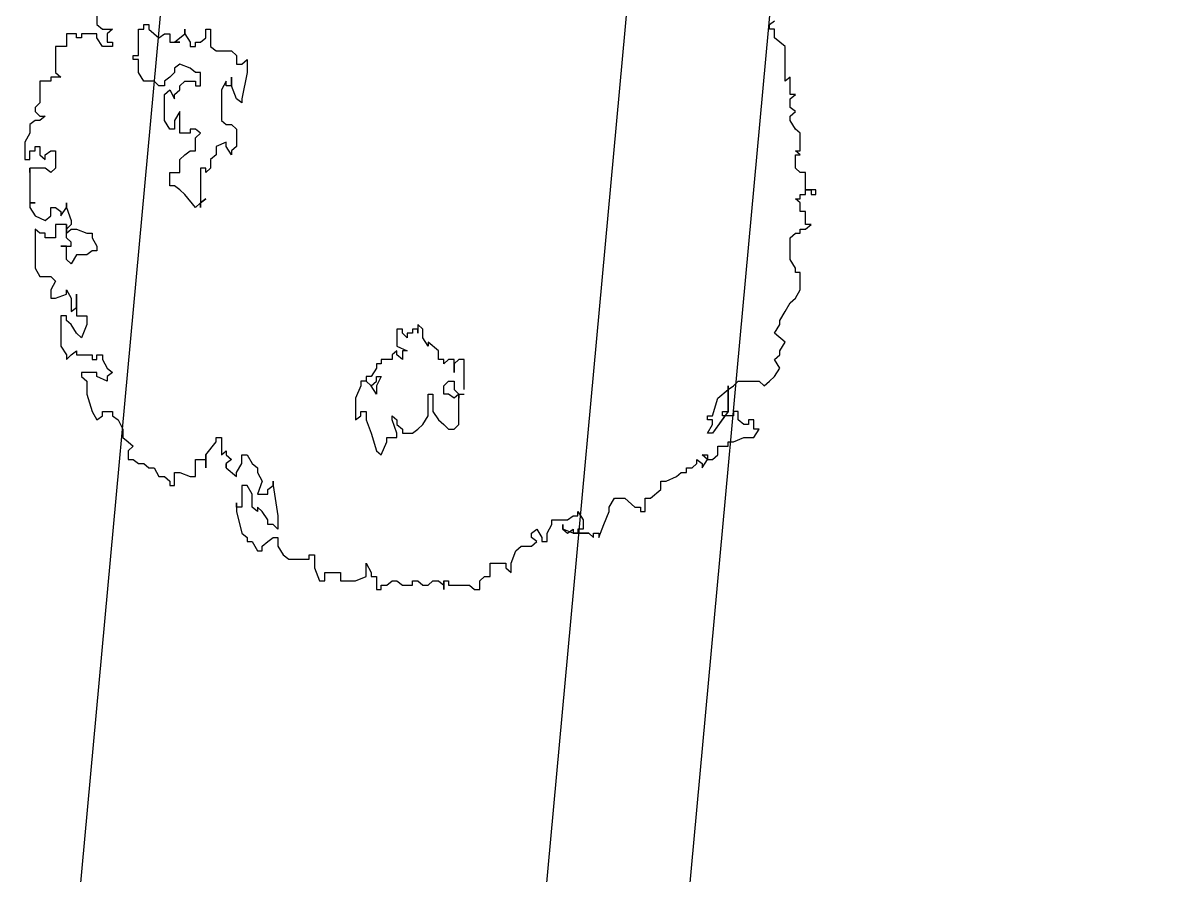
# Model space of a CAD drawing. Extents: x -30 to 1202, y 231 to 898.
# Drawn here: x 178.27 to 184.63, y 401.62 to 406.4 of the extents above; entities that cross this region are included whole.
import ezdxf

# ---------------------------------------------------------------- set-up
doc = ezdxf.new("R2010")
doc.units = 0
doc.header["$LTSCALE"] = 0.04
doc.layers.get('0').update_dxf_attribs({"linetype": 'CONTINUOUS'})
for name, color, linetype in [('0.5', 5, 'CONTINUOUS'), ('CONTORXXNP----00', 255, 'CONTINUOUS'), ('PISO', 1, 'CONTINUOUS'), ('PISOS', 1, 'CONTINUOUS')]:
    doc.layers.add(name, color=color, linetype=linetype)
doc.styles.get("Standard").update_dxf_attribs({"font": 'romans.shx'})

# ---------------------------------------------------------------- blocks, each defined once
blk = doc.blocks.new('ARB3')
at = {"color": 0}
for p, q in [((0.0136, 0.4913), (0.0078, 0.4913)), ((0.0078, 0.4913), (0.0078, 0.4852)), ((0.0078, 0.4852), (0.0078, 0.4782)), ((0.0078, 0.4782), (0.0078, 0.4852)), ((0.0078, 0.4852), (0.0136, 0.4852)), ((0.0078, 0.4852), (0.0136, 0.4852)), ((0.0136, 0.4852), (0.0136, 0.4913)), ((0.0581, 0.4782), (0.0523, 0.4852)), ((0.0523, 0.4852), (0.0523, 0.4782)), ((-0.1085, 0.4583), (-0.1143, 0.4652)), ((-0.1143, 0.4652), (-0.1143, 0.4583)), ((-0.0924, 0.4652), (-0.0975, 0.4583)), ((-0.0866, 0.4583), (-0.0924, 0.4652)), ((-0.0698, 0.4652), (-0.0807, 0.4583)), ((-0.0646, 0.4713), (-0.0698, 0.4652)), ((-0.042, 0.4713), (-0.0646, 0.4713)), ((-0.0368, 0.4713), (-0.042, 0.4652)), ((-0.042, 0.4652), (-0.042, 0.4713)), ((-0.0368, 0.4652), (-0.0368, 0.4713)), ((-0.02, 0.4652), (-0.0368, 0.4652)), ((-0.0142, 0.4713), (-0.02, 0.4652)), ((0.0078, 0.4782), (-0.0142, 0.4782)), ((-0.0142, 0.4782), (-0.0142, 0.4713)), ((0.0136, 0.4782), (0.0078, 0.4782)), ((0.0136, 0.4713), (0.0136, 0.4782)), ((0.0194, 0.4713), (0.0136, 0.4713)), ((0.0245, 0.4713), (0.0194, 0.4652)), ((0.0194, 0.4652), (0.0194, 0.4713)), ((0.0355, 0.4713), (0.0245, 0.4713)), ((0.0523, 0.4782), (0.0355, 0.4782)), ((0.0355, 0.4782), (0.0355, 0.4713)), ((0.0581, 0.4713), (0.0581, 0.4782)), ((0.0633, 0.4713), (0.0581, 0.4713)), ((0.0633, 0.4652), (0.0633, 0.4713)), ((0.0691, 0.4583), (0.0633, 0.4652)), ((0.1079, 0.4652), (0.0969, 0.4583)), ((0.1137, 0.4652), (0.1079, 0.4652)), ((0.1356, 0.4713), (0.1137, 0.4713)), ((0.1137, 0.4713), (0.1137, 0.4652)), ((0.1466, 0.4652), (0.1356, 0.4713)), ((0.1524, 0.4583), (0.1466, 0.4652)), ((-0.1757, 0.4521), (-0.1809, 0.4452)), ((-0.1311, 0.4521), (-0.1757, 0.4521)), ((-0.1143, 0.4583), (-0.1363, 0.4583)), ((-0.1363, 0.4583), (-0.1311, 0.4521)), ((-0.0975, 0.4583), (-0.1085, 0.4583)), ((-0.0807, 0.4583), (-0.0866, 0.4583)), ((0.0969, 0.4583), (0.0691, 0.4583)), ((0.1634, 0.4521), (0.1524, 0.4583)), ((0.175, 0.4452), (0.1634, 0.4521)), ((0.2028, 0.4521), (0.1912, 0.4383)), ((0.2138, 0.4452), (0.2028, 0.4521)), ((-0.2035, 0.4321), (-0.2086, 0.4383)), ((-0.1867, 0.4383), (-0.1976, 0.4383)), ((-0.1976, 0.4383), (-0.1976, 0.4321)), ((-0.1809, 0.4452), (-0.1867, 0.4383)), ((0.1802, 0.4452), (0.175, 0.4452)), ((0.1912, 0.4383), (0.1802, 0.4452)), ((0.219, 0.4452), (0.2138, 0.4452)), ((0.2248, 0.4383), (0.219, 0.4452)), ((0.2358, 0.4452), (0.2248, 0.4383)), ((0.2467, 0.4383), (0.2358, 0.4452)), ((0.2525, 0.4321), (0.2467, 0.4383)), ((-0.1976, 0.4321), (-0.2035, 0.4321)), ((0.2584, 0.4252), (0.2525, 0.4321)), ((0.2525, 0.419), (0.2584, 0.4252)), ((0.2525, 0.3921), (0.2525, 0.419)), ((0.3139, 0.4121), (0.3023, 0.4121)), ((0.3023, 0.4121), (0.3023, 0.4052)), ((0.3249, 0.4121), (0.3139, 0.419)), ((0.3139, 0.419), (0.3139, 0.4121)), ((0.3249, 0.399), (0.3249, 0.4121)), ((0.2584, 0.386), (0.2525, 0.3921)), ((0.3023, 0.3921), (0.2913, 0.3921)), ((0.2913, 0.3921), (0.2913, 0.386)), ((0.3023, 0.4052), (0.3081, 0.4052)), ((0.3081, 0.399), (0.3023, 0.3921)), ((0.3081, 0.4052), (0.3081, 0.399)), ((0.3301, 0.386), (0.3249, 0.399)), ((0.2635, 0.3791), (0.2584, 0.386)), ((0.2913, 0.3791), (0.2584, 0.3791)), ((0.2584, 0.3791), (0.2913, 0.3791)), ((0.2745, 0.366), (0.2635, 0.3791)), ((0.2913, 0.386), (0.2971, 0.386)), ((0.2913, 0.3721), (0.2913, 0.3791)), ((0.2913, 0.3791), (0.3191, 0.3591)), ((0.2971, 0.386), (0.2971, 0.3721)), ((0.3301, 0.3791), (0.3301, 0.386)), ((0.3359, 0.3791), (0.3301, 0.3791)), ((0.3359, 0.366), (0.3359, 0.3791)), ((0.2971, 0.3591), (0.2745, 0.366)), ((0.2971, 0.3721), (0.2913, 0.3721)), ((0.3468, 0.366), (0.3359, 0.366)), ((0.3527, 0.3591), (0.3468, 0.366)), ((0.2971, 0.3529), (0.2971, 0.3591)), ((0.3023, 0.3529), (0.2971, 0.3529)), ((0.3081, 0.3591), (0.3023, 0.3591)), ((0.3023, 0.3591), (0.3023, 0.3529)), ((0.3191, 0.3529), (0.3081, 0.3591)), ((0.3191, 0.3591), (0.3191, 0.3529)), ((0.3527, 0.3529), (0.3468, 0.346)), ((0.3468, 0.346), (0.3468, 0.3529)), ((0.3468, 0.3529), (0.3527, 0.3529)), ((0.3527, 0.3529), (0.3527, 0.3591)), ((0.3636, 0.346), (0.3527, 0.3529)), ((0.3527, 0.3391), (0.3578, 0.346)), ((0.3578, 0.3391), (0.3527, 0.3391)), ((0.3578, 0.346), (0.3636, 0.346)), ((0.3636, 0.3329), (0.3578, 0.3391)), ((0.3636, 0.326), (0.3636, 0.3329)), ((0.3695, 0.326), (0.3636, 0.326)), ((0.3695, 0.3191), (0.3695, 0.326)), ((0.3746, 0.3129), (0.3695, 0.3191)), ((0.3804, 0.2998), (0.3746, 0.3129)), ((0.3804, 0.2929), (0.3804, 0.2998)), ((0.3914, 0.2929), (0.3804, 0.2929)), ((0.4024, 0.2799), (0.3914, 0.2929)), ((0.4024, 0.2729), (0.4024, 0.2799)), ((0.4192, 0.2729), (0.4024, 0.2729)), ((0.414, 0.2599), (0.414, 0.2668)), ((0.414, 0.2668), (0.4192, 0.2668)), ((0.4192, 0.2668), (0.4192, 0.2729)), ((0.4024, 0.2468), (0.414, 0.2599)), ((0.4024, 0.2337), (0.4024, 0.2468)), ((0.414, 0.2268), (0.4024, 0.2337)), ((0.4192, 0.2268), (0.414, 0.2268)), ((0.436, 0.2199), (0.4192, 0.2268)), ((0.4528, 0.2137), (0.436, 0.2199)), ((0.447, 0.2068), (0.447, 0.2137)), ((0.447, 0.2137), (0.4528, 0.2137)), ((0.447, 0.2007), (0.4528, 0.2068)), ((0.4528, 0.2068), (0.447, 0.2068)), ((0.4192, 0.1868), (0.4302, 0.1937)), ((0.4302, 0.1937), (0.4418, 0.1937)), ((0.4418, 0.1937), (0.4418, 0.1868)), ((0.447, 0.1807), (0.447, 0.2007)), ((0.425, 0.1868), (0.4192, 0.1868)), ((0.425, 0.1807), (0.425, 0.1868)), ((0.4302, 0.1737), (0.425, 0.1807)), ((0.4418, 0.1868), (0.447, 0.1868)), ((0.447, 0.1807), (0.4418, 0.1676)), ((0.447, 0.1737), (0.4418, 0.1807)), ((0.4418, 0.1807), (0.447, 0.1807)), ((0.447, 0.1868), (0.447, 0.1807)), ((0.4302, 0.1537), (0.4302, 0.1737)), ((0.4418, 0.1676), (0.436, 0.1676)), ((0.436, 0.1676), (0.4418, 0.1676)), ((0.4418, 0.1676), (0.447, 0.1737)), ((0.436, 0.1537), (0.4302, 0.1537)), ((0.447, 0.1476), (0.436, 0.1537)), ((0.4579, 0.1476), (0.447, 0.1476)), ((0.4579, 0.1407), (0.4579, 0.1476)), ((0.4418, 0.1345), (0.4528, 0.1407)), ((0.447, 0.1276), (0.4418, 0.1345)), ((0.4528, 0.1407), (0.4579, 0.1407)), ((0.4579, 0.1345), (0.4528, 0.1276)), ((0.4638, 0.1276), (0.4579, 0.1345)), ((0.4528, 0.1276), (0.447, 0.1276)), ((0.4638, 0.1145), (0.4638, 0.1276)), ((0.4696, 0.1076), (0.4638, 0.1145)), ((0.4857, 0.1015), (0.4696, 0.1076)), ((0.4973, 0.1015), (0.4857, 0.1015)), ((0.4857, 0.0745), (0.4857, 0.0945)), ((0.4857, 0.0945), (0.4915, 0.0945)), ((0.4915, 0.0945), (0.4973, 0.1015)), ((0.5025, 0.0745), (0.4857, 0.0745)), ((0.5025, 0.0676), (0.5025, 0.0745)), ((0.5083, 0.0615), (0.5025, 0.0676)), ((0.5193, 0.0615), (0.5083, 0.0615)), ((0.5193, 0.0546), (0.5193, 0.0615)), ((0.5135, 0.0484), (0.5193, 0.0546)), ((0.5135, 0.0215), (0.5135, 0.0484)), ((0.2635, 0.0415), (0.2248, 0.0415)), ((0.2248, 0.0415), (0.2248, 0.0346)), ((0.2248, 0.0346), (0.2306, 0.0284)), ((0.2635, 0.0284), (0.2693, 0.0346)), ((0.2693, 0.0346), (0.2693, 0.0415)), ((0.3081, 0.0346), (0.2693, 0.0346)), ((0.2693, 0.0346), (0.2745, 0.0284)), ((0.2693, 0.0346), (0.2745, 0.0346)), ((0.2745, 0.0346), (0.2693, 0.0346)), ((0.3139, 0.0284), (0.3081, 0.0346)), ((0.2416, 0.0284), (0.2248, 0.0284)), ((0.2248, 0.0284), (0.2248, 0.0215)), ((0.2248, 0.0215), (0.2306, 0.0153)), ((0.2306, 0.0153), (0.2248, 0.0153)), ((0.2248, 0.0153), (0.2248, 0.0084)), ((0.2306, 0.0284), (0.2416, 0.0284)), ((0.2525, 0.0215), (0.2525, 0.0284)), ((0.2525, 0.0284), (0.2635, 0.0284)), ((0.2584, 0.0153), (0.2525, 0.0215)), ((0.2693, 0.0153), (0.2584, 0.0153)), ((0.2745, 0.0284), (0.2693, 0.0215)), ((0.2693, 0.0215), (0.2693, 0.0153)), ((0.3023, 0.0084), (0.3081, 0.0153)), ((0.3081, 0.0153), (0.3139, 0.0215)), ((0.3139, 0.0215), (0.3139, 0.0284)), ((0.5083, 0.0153), (0.5083, 0.0215)), ((0.5083, 0.0215), (0.5135, 0.0215)), ((0.5083, 0.0084), (0.5135, 0.0153)), ((0.5193, 0.0153), (0.5083, 0.0153)), ((0.5135, 0.0153), (0.5193, 0.0153)), ((0.2138, 0.0084), (0.2028, -0.0047)), ((0.2248, 0.0084), (0.2138, 0.0084)), ((0.2693, -0.0047), (0.2693, 0.0015)), ((0.2693, 0.0015), (0.2913, 0.0015)), ((0.2913, 0.0015), (0.3023, 0.0084)), ((0.5083, 0.0015), (0.5083, 0.0084)), ((0.5135, -0.0047), (0.5083, 0.0015)), ((0.186, -0.0116), (0.1802, -0.0177)), ((0.197, -0.0116), (0.186, -0.0116)), ((0.208, -0.0047), (0.197, -0.0116)), ((0.2028, -0.0047), (0.208, -0.0047)), ((0.2971, -0.0047), (0.2693, -0.0047)), ((0.3081, -0.0116), (0.2971, -0.0047)), ((0.3139, -0.0177), (0.3081, -0.0116)), ((0.5083, -0.0177), (0.5135, -0.0116)), ((0.5135, -0.0116), (0.5135, -0.0047)), ((0.1802, -0.0177), (0.1912, -0.0177)), ((0.1912, -0.0177), (0.186, -0.0177)), ((0.186, -0.0177), (0.186, -0.0247)), ((0.186, -0.0247), (0.1912, -0.0247)), ((0.1912, -0.0247), (0.1912, -0.0316)), ((0.3191, -0.0247), (0.3139, -0.0177)), ((0.3191, -0.0377), (0.3191, -0.0247)), ((0.5083, -0.0247), (0.5083, -0.0177)), ((0.5135, -0.0247), (0.5083, -0.0247)), ((0.5135, -0.0377), (0.5135, -0.0247)), ((0.1912, -0.0377), (0.186, -0.0377)), ((0.186, -0.0377), (0.186, -0.0446)), ((0.1912, -0.0316), (0.197, -0.0316)), ((0.197, -0.0316), (0.1912, -0.0377)), ((0.208, -0.0446), (0.2138, -0.0316)), ((0.2138, -0.0316), (0.2138, -0.0377)), ((0.2138, -0.0377), (0.2248, -0.0377)), ((0.2248, -0.0377), (0.219, -0.0446)), ((0.3081, -0.0446), (0.3139, -0.0377)), ((0.3139, -0.0377), (0.3191, -0.0377)), ((0.5083, -0.0446), (0.5135, -0.0377)), ((0.186, -0.0446), (0.208, -0.0446)), ((0.219, -0.0446), (0.2138, -0.0446)), ((0.2138, -0.0446), (0.219, -0.0508)), ((0.219, -0.0508), (0.2248, -0.0508)), ((0.2248, -0.0508), (0.2248, -0.0646)), ((0.2971, -0.0508), (0.3023, -0.0446)), ((0.3023, -0.0508), (0.2971, -0.0508)), ((0.3191, -0.0446), (0.3023, -0.0508)), ((0.3023, -0.0446), (0.3081, -0.0446)), ((0.3249, -0.0446), (0.3191, -0.0446)), ((0.3249, -0.0577), (0.3249, -0.0446)), ((0.3301, -0.0577), (0.3249, -0.0577)), ((0.3468, -0.0646), (0.3301, -0.0577)), ((0.5083, -0.0508), (0.5083, -0.0446)), ((0.5135, -0.0577), (0.5083, -0.0508)), ((0.5135, -0.0646), (0.5135, -0.0577)), ((0.2248, -0.0646), (0.2306, -0.0646)), ((0.2306, -0.0646), (0.2306, -0.0708)), ((0.2306, -0.0708), (0.2358, -0.0708)), ((0.2358, -0.0708), (0.2467, -0.0777)), ((0.2467, -0.0708), (0.2467, -0.0646)), ((0.2467, -0.0646), (0.2584, -0.0708)), ((0.2525, -0.0708), (0.2467, -0.0708)), ((0.2584, -0.0777), (0.2525, -0.0708)), ((0.2584, -0.0708), (0.2693, -0.0708)), ((0.2693, -0.0708), (0.2584, -0.0777)), ((0.3191, -0.0777), (0.3417, -0.0708)), ((0.3417, -0.0708), (0.3468, -0.0646)), ((0.5025, -0.0777), (0.5025, -0.0708)), ((0.5025, -0.0708), (0.5193, -0.0708)), ((0.5193, -0.0646), (0.5135, -0.0646)), ((0.5193, -0.0708), (0.5193, -0.0646)), ((0.2467, -0.0777), (0.2467, -0.0839)), ((0.2467, -0.0839), (0.2525, -0.0839)), ((0.2525, -0.0839), (0.2584, -0.0777)), ((0.2584, -0.0777), (0.2525, -0.0839)), ((0.2525, -0.0839), (0.2525, -0.0908)), ((0.2913, -0.0908), (0.2913, -0.0839)), ((0.2913, -0.0839), (0.3023, -0.0839)), ((0.3023, -0.0839), (0.3191, -0.0777)), ((0.4857, -0.0839), (0.4973, -0.0777)), ((0.5025, -0.0839), (0.4857, -0.0839)), ((0.4973, -0.0777), (0.5025, -0.0777)), ((0.5083, -0.0977), (0.5025, -0.0839)), ((0.2525, -0.0908), (0.2584, -0.0908)), ((0.2584, -0.0908), (0.2745, -0.0977)), ((0.2745, -0.0977), (0.3023, -0.0977)), ((0.2971, -0.0908), (0.2913, -0.0908)), ((0.3023, -0.0977), (0.2971, -0.0908)), ((0.5083, -0.1169), (0.5083, -0.0977)), ((0.4973, -0.1369), (0.4973, -0.1169)), ((0.4973, -0.1169), (0.5083, -0.1169)), ((0.4915, -0.15), (0.5083, -0.1438)), ((0.5083, -0.1369), (0.4973, -0.1369)), ((0.5083, -0.1438), (0.5083, -0.1369)), ((0.4747, -0.1569), (0.4747, -0.15)), ((0.4747, -0.15), (0.4915, -0.15)), ((0.4805, -0.1569), (0.4747, -0.1569)), ((0.4805, -0.1831), (0.4805, -0.1569)), ((0.4747, -0.19), (0.4805, -0.1831)), ((0.3862, -0.2031), (0.3804, -0.2031)), ((0.3804, -0.2031), (0.3862, -0.2031)), ((0.3862, -0.2031), (0.425, -0.1969)), ((0.3914, -0.21), (0.3862, -0.2031)), ((0.425, -0.1969), (0.4418, -0.1969)), ((0.4418, -0.1969), (0.436, -0.2031)), ((0.436, -0.2031), (0.436, -0.21)), ((0.4528, -0.2031), (0.4528, -0.1969)), ((0.4528, -0.1969), (0.4638, -0.1969)), ((0.4579, -0.21), (0.4528, -0.2031)), ((0.4638, -0.1969), (0.4747, -0.19)), ((0.3695, -0.223), (0.3804, -0.2169)), ((0.3804, -0.2169), (0.3972, -0.223)), ((0.3972, -0.21), (0.3914, -0.21)), ((0.3972, -0.223), (0.3972, -0.21)), ((0.4192, -0.2169), (0.414, -0.223)), ((0.4302, -0.21), (0.4192, -0.2169)), ((0.436, -0.21), (0.4302, -0.21)), ((0.4638, -0.2169), (0.4579, -0.21)), ((0.4696, -0.2169), (0.4638, -0.2169)), ((0.4696, -0.223), (0.4696, -0.2169)), ((0.3468, -0.2361), (0.3578, -0.23)), ((0.3578, -0.23), (0.3636, -0.223)), ((0.3636, -0.223), (0.3695, -0.223)), ((0.3972, -0.23), (0.3862, -0.2361)), ((0.414, -0.23), (0.3972, -0.23)), ((0.414, -0.223), (0.4192, -0.223)), ((0.4192, -0.223), (0.414, -0.23)), ((0.4579, -0.23), (0.4696, -0.223)), ((0.4579, -0.2361), (0.4579, -0.23)), ((-0.1531, -0.243), (-0.1589, -0.2361)), ((-0.1589, -0.2361), (-0.1421, -0.2361)), ((-0.1531, -0.25), (-0.1531, -0.243)), ((-0.1421, -0.2361), (-0.1085, -0.243)), ((-0.1085, -0.243), (-0.1033, -0.243)), ((-0.1033, -0.243), (-0.1085, -0.25)), ((0.3468, -0.243), (0.3468, -0.2361)), ((0.3578, -0.243), (0.3468, -0.243)), ((0.3695, -0.25), (0.3578, -0.243)), ((0.3862, -0.2361), (0.3862, -0.243)), ((0.3862, -0.243), (0.414, -0.243)), ((0.414, -0.243), (0.414, -0.25)), ((0.4192, -0.25), (0.447, -0.243)), ((0.447, -0.243), (0.4528, -0.2361)), ((0.4528, -0.2361), (0.4579, -0.2361)), ((-0.1699, -0.2561), (-0.1641, -0.25)), ((-0.1699, -0.2761), (-0.1699, -0.2561)), ((-0.1641, -0.25), (-0.1531, -0.25)), ((-0.1253, -0.2561), (-0.1363, -0.2561)), ((-0.1363, -0.2561), (-0.1253, -0.2561)), ((-0.1085, -0.25), (-0.1253, -0.2561)), ((-0.1253, -0.2561), (-0.1253, -0.263)), ((-0.0756, -0.2561), (-0.0698, -0.25)), ((-0.0756, -0.263), (-0.0756, -0.2561)), ((-0.0698, -0.25), (-0.0478, -0.25)), ((-0.0478, -0.25), (-0.042, -0.2561)), ((-0.0368, -0.2561), (-0.0478, -0.263)), ((-0.042, -0.2561), (-0.0368, -0.2561)), ((0.3468, -0.263), (0.3527, -0.2561)), ((0.3527, -0.2561), (0.3578, -0.263)), ((0.3636, -0.263), (0.3746, -0.25)), ((0.3746, -0.25), (0.3695, -0.25)), ((0.414, -0.25), (0.4082, -0.25)), ((0.4082, -0.25), (0.4192, -0.25)), ((-0.1253, -0.263), (-0.1311, -0.263)), ((-0.1311, -0.263), (-0.1201, -0.2692)), ((-0.1201, -0.2692), (-0.0807, -0.2692)), ((-0.0807, -0.2692), (-0.0756, -0.263)), ((-0.0478, -0.263), (-0.053, -0.263)), ((-0.053, -0.263), (-0.0478, -0.2761)), ((0.3249, -0.2761), (0.3249, -0.2692)), ((0.3249, -0.2692), (0.3468, -0.2692)), ((0.3468, -0.2692), (0.3417, -0.263)), ((0.3417, -0.263), (0.3468, -0.263)), ((0.3578, -0.263), (0.3636, -0.263)), ((0.3636, -0.263), (0.3578, -0.263)), ((0.3578, -0.263), (0.3636, -0.263)), ((-0.1976, -0.2892), (-0.1976, -0.283)), ((-0.1976, -0.283), (-0.1757, -0.283)), ((-0.1867, -0.2892), (-0.1976, -0.2892)), ((-0.1809, -0.2961), (-0.1867, -0.2892)), ((-0.1757, -0.283), (-0.1699, -0.2761)), ((-0.0478, -0.2761), (-0.0368, -0.2761)), ((-0.0368, -0.2761), (-0.031, -0.283)), ((-0.031, -0.283), (-0.02, -0.283)), ((-0.02, -0.283), (-0.0142, -0.2892)), ((-0.0142, -0.2892), (-0.02, -0.2892)), ((-0.02, -0.2892), (-0.02, -0.2961)), ((0.0245, -0.2961), (0.0194, -0.2892)), ((0.0194, -0.2892), (0.0245, -0.2961)), ((0.3301, -0.2761), (0.3249, -0.2761)), ((0.3468, -0.2892), (0.3301, -0.2761)), ((0.3636, -0.2892), (0.3468, -0.2892)), ((0.3527, -0.3022), (0.3527, -0.2892)), ((0.3527, -0.2892), (0.3636, -0.2892)), ((-0.1809, -0.3022), (-0.1809, -0.2961)), ((-0.1757, -0.3022), (-0.1809, -0.3022)), ((-0.1757, -0.3092), (-0.1757, -0.3022)), ((-0.1421, -0.3022), (-0.1479, -0.3092)), ((-0.1253, -0.2961), (-0.1421, -0.2961)), ((-0.1421, -0.2961), (-0.1421, -0.3022)), ((-0.1311, -0.3161), (-0.1311, -0.3022)), ((-0.1311, -0.3022), (-0.1253, -0.3022)), ((-0.1253, -0.3022), (-0.1253, -0.2961)), ((-0.0646, -0.2961), (-0.0698, -0.3022)), ((-0.0698, -0.3022), (-0.0698, -0.3092)), ((-0.0588, -0.3022), (-0.0646, -0.2961)), ((-0.042, -0.3022), (-0.0588, -0.3022)), ((-0.042, -0.3092), (-0.042, -0.3022)), ((-0.02, -0.2961), (0.0304, -0.2961)), ((0.0304, -0.3022), (0.0136, -0.3161)), ((0.0304, -0.2961), (0.0245, -0.2961)), ((0.0245, -0.2961), (0.0304, -0.3022)), ((0.3746, -0.3022), (0.3527, -0.3022)), ((0.3746, -0.3092), (0.3746, -0.3022)), ((-0.1918, -0.3161), (-0.1976, -0.3161)), ((-0.1976, -0.3161), (-0.1918, -0.3161)), ((-0.1918, -0.3161), (-0.1809, -0.3092)), ((-0.1809, -0.3292), (-0.1918, -0.3161)), ((-0.1809, -0.3092), (-0.1757, -0.3092)), ((-0.1479, -0.3092), (-0.1531, -0.3222)), ((-0.1253, -0.3222), (-0.1311, -0.3161)), ((-0.0698, -0.3092), (-0.0646, -0.3092)), ((-0.0646, -0.3092), (-0.0646, -0.3222)), ((-0.0368, -0.3161), (-0.042, -0.3092)), ((-0.031, -0.3222), (-0.0368, -0.3161)), ((0.0136, -0.3161), (0.0078, -0.3222)), ((0.3695, -0.3222), (0.3746, -0.3092)), ((-0.1809, -0.3353), (-0.1809, -0.3222)), ((-0.1809, -0.3222), (-0.1809, -0.3292)), ((-0.1809, -0.3292), (-0.1809, -0.3222)), ((-0.1809, -0.3222), (-0.1809, -0.3292)), ((-0.1531, -0.3222), (-0.1479, -0.3292)), ((-0.1479, -0.3292), (-0.1421, -0.3292)), ((-0.1421, -0.3292), (-0.1363, -0.3353)), ((-0.1201, -0.3222), (-0.1253, -0.3222)), ((-0.1143, -0.3292), (-0.1201, -0.3222)), ((-0.1201, -0.3353), (-0.1085, -0.3292)), ((-0.1085, -0.3292), (-0.1143, -0.3292)), ((-0.0646, -0.3222), (-0.0924, -0.3222)), ((-0.0924, -0.3222), (-0.0807, -0.3292)), ((-0.0807, -0.3292), (-0.0698, -0.3292)), ((-0.0698, -0.3292), (-0.0698, -0.3353)), ((-0.0142, -0.3222), (-0.031, -0.3222)), ((-0.0142, -0.3353), (-0.0142, -0.3222)), ((0.0078, -0.3222), (0.0026, -0.3292)), ((0.0026, -0.3292), (0.0026, -0.3353)), ((0.3695, -0.3292), (0.3695, -0.3222)), ((0.3862, -0.3292), (0.3695, -0.3292)), ((0.3862, -0.3353), (0.3862, -0.3292)), ((-0.1918, -0.3422), (-0.1918, -0.3353)), ((-0.1918, -0.3353), (-0.1809, -0.3353)), ((-0.1867, -0.3492), (-0.1918, -0.3422)), ((-0.1363, -0.3353), (-0.1311, -0.3422)), ((-0.1311, -0.3422), (-0.1253, -0.3422)), ((-0.1253, -0.3422), (-0.1253, -0.3492)), ((-0.1143, -0.3422), (-0.1201, -0.3353)), ((-0.0807, -0.3422), (-0.1143, -0.3422)), ((-0.0698, -0.3353), (-0.0807, -0.3422)), ((0.0026, -0.3353), (-0.0142, -0.3353)), ((0.3746, -0.3422), (0.3804, -0.3353)), ((0.3746, -0.3492), (0.3746, -0.3422)), ((0.3804, -0.3353), (0.3862, -0.3353)), ((-0.2035, -0.3684), (-0.2035, -0.3622)), ((-0.2035, -0.3622), (-0.1976, -0.3622)), ((-0.1976, -0.3622), (-0.1867, -0.3492)), ((-0.1253, -0.3492), (-0.1311, -0.3553)), ((-0.1311, -0.3553), (-0.1311, -0.3684)), ((0.3578, -0.3684), (0.3636, -0.3622)), ((0.3636, -0.3553), (0.3746, -0.3492)), ((0.3636, -0.3622), (0.3636, -0.3553)), ((-0.1976, -0.3684), (-0.2035, -0.3684)), ((-0.1976, -0.3753), (-0.1976, -0.3684)), ((-0.1641, -0.3753), (-0.1976, -0.3753)), ((-0.1641, -0.3822), (-0.1641, -0.3753)), ((-0.1421, -0.3753), (-0.1589, -0.3753)), ((-0.1589, -0.3753), (-0.1589, -0.3822)), ((-0.1311, -0.3684), (-0.1421, -0.3753)), ((0.3527, -0.3822), (0.3578, -0.3753)), ((0.3578, -0.3753), (0.3578, -0.3684)), ((-0.1589, -0.3822), (-0.1641, -0.3822)), ((0.3249, -0.3953), (0.3301, -0.3884)), ((0.3301, -0.3884), (0.3359, -0.3822)), ((0.3359, -0.3822), (0.3417, -0.3884)), ((0.3417, -0.3884), (0.3527, -0.3884)), ((0.3527, -0.3884), (0.3527, -0.3822)), ((0.2971, -0.4084), (0.3023, -0.4014)), ((0.3023, -0.4014), (0.3139, -0.3953)), ((0.3139, -0.3953), (0.3249, -0.3953)), ((-0.1976, -0.4214), (-0.1976, -0.4084)), ((-0.1976, -0.4084), (-0.1918, -0.4153)), ((-0.1918, -0.4153), (-0.1809, -0.4153)), ((-0.1809, -0.4153), (-0.1809, -0.4084)), ((-0.1809, -0.4084), (-0.1757, -0.4084)), ((-0.1757, -0.4084), (-0.1757, -0.4214)), ((0.2248, -0.4214), (0.2358, -0.4153)), ((0.2358, -0.4153), (0.2416, -0.4084)), ((0.2416, -0.4084), (0.2467, -0.4153)), ((0.2467, -0.4153), (0.2525, -0.4153)), ((0.2525, -0.4153), (0.2467, -0.4284)), ((0.2913, -0.4214), (0.2913, -0.4084)), ((0.2913, -0.4084), (0.2971, -0.4084)), ((-0.2312, -0.4284), (-0.2035, -0.4284)), ((-0.2035, -0.4284), (-0.1976, -0.4214)), ((-0.1867, -0.4284), (-0.1918, -0.4284)), ((-0.1918, -0.4284), (-0.1918, -0.4484)), ((-0.1757, -0.4214), (-0.1867, -0.4284)), ((0.0633, -0.4414), (0.0633, -0.4345)), ((0.0633, -0.4345), (0.0691, -0.4345)), ((0.0691, -0.4345), (0.0801, -0.4284)), ((0.0801, -0.4284), (0.0859, -0.4284)), ((0.0859, -0.4284), (0.0859, -0.4345)), ((0.0859, -0.4345), (0.0911, -0.4414)), ((0.219, -0.4284), (0.219, -0.4214)), ((0.219, -0.4214), (0.2248, -0.4214)), ((0.2248, -0.4284), (0.219, -0.4284)), ((0.219, -0.4545), (0.219, -0.4345)), ((0.219, -0.4345), (0.2248, -0.4345)), ((0.2248, -0.4345), (0.2248, -0.4284)), ((0.2467, -0.4284), (0.2416, -0.4284)), ((0.2416, -0.4284), (0.2416, -0.4484)), ((0.2693, -0.4414), (0.2913, -0.4345)), ((0.2971, -0.4214), (0.2913, -0.4214)), ((0.2913, -0.4345), (0.3023, -0.4284)), ((0.3023, -0.4284), (0.2971, -0.4214)), ((-0.1918, -0.4484), (-0.1867, -0.4484)), ((-0.1867, -0.4484), (-0.1867, -0.4545)), ((0.0581, -0.4545), (0.0633, -0.4414)), ((0.0911, -0.4414), (0.0911, -0.4545)), ((0.1692, -0.4545), (0.1692, -0.4414)), ((0.1692, -0.4414), (0.1802, -0.4414)), ((0.1802, -0.4414), (0.197, -0.4484)), ((0.197, -0.4484), (0.1912, -0.4545)), ((0.2416, -0.4484), (0.2467, -0.4484)), ((0.2467, -0.4484), (0.2525, -0.4414)), ((0.2525, -0.4414), (0.2693, -0.4414)), ((-0.1867, -0.4545), (-0.1918, -0.4545)), ((-0.1918, -0.4545), (-0.1918, -0.4676)), ((0.0304, -0.4676), (0.0472, -0.4614)), ((0.0472, -0.4614), (0.0523, -0.4614)), ((0.0523, -0.4614), (0.0581, -0.4676)), ((0.0581, -0.4614), (0.0581, -0.4545)), ((0.0633, -0.4676), (0.0581, -0.4614)), ((0.0749, -0.4614), (0.0691, -0.4676)), ((0.0801, -0.4614), (0.0749, -0.4614)), ((0.0801, -0.4745), (0.0801, -0.4614)), ((0.0911, -0.4545), (0.1027, -0.4614)), ((0.1027, -0.4614), (0.0969, -0.4676)), ((0.1356, -0.4676), (0.1466, -0.4614)), ((0.1582, -0.4545), (0.1415, -0.4545)), ((0.1415, -0.4545), (0.1692, -0.4545)), ((0.1466, -0.4614), (0.1634, -0.4614)), ((0.1634, -0.4614), (0.1582, -0.4545)), ((0.1802, -0.4614), (0.175, -0.4676)), ((0.1912, -0.4545), (0.1802, -0.4614)), ((0.219, -0.4614), (0.2138, -0.4545)), ((0.2138, -0.4545), (0.219, -0.4545)), ((0.2248, -0.4676), (0.219, -0.4614)), ((-0.1918, -0.4676), (-0.1757, -0.4676)), ((-0.1757, -0.4676), (-0.1757, -0.4814)), ((-0.1421, -0.4814), (-0.1363, -0.4745)), ((-0.1363, -0.4745), (-0.1363, -0.4876)), ((0.0304, -0.4676), (0.0245, -0.4676)), ((0.0245, -0.4676), (0.0304, -0.4676)), ((0.0413, -0.4745), (0.0304, -0.4676)), ((0.0304, -0.4814), (0.0355, -0.4745)), ((0.0355, -0.4745), (0.0413, -0.4745)), ((0.0691, -0.4676), (0.0523, -0.4676)), ((0.0523, -0.4676), (0.0523, -0.4814)), ((0.0581, -0.4676), (0.0633, -0.4676)), ((0.0969, -0.4676), (0.0801, -0.4676)), ((0.0801, -0.4676), (0.0801, -0.4745)), ((0.1415, -0.4676), (0.1356, -0.4676)), ((0.1466, -0.4814), (0.1415, -0.4676)), ((0.175, -0.4676), (0.1692, -0.4676)), ((0.1692, -0.4676), (0.1692, -0.4745)), ((0.1692, -0.4745), (0.208, -0.4745)), ((0.208, -0.4745), (0.219, -0.4676)), ((0.219, -0.4676), (0.2248, -0.4676)), ((-0.1757, -0.4814), (-0.1421, -0.4814)), ((-0.1363, -0.4876), (-0.1311, -0.4876)), ((-0.1311, -0.4876), (-0.1311, -0.5014)), ((-0.042, -0.4876), (-0.042, -0.4814)), ((-0.042, -0.4814), (-0.02, -0.4814)), ((-0.0368, -0.4945), (-0.042, -0.4876)), ((-0.02, -0.4814), (-0.0142, -0.4876)), ((-0.0142, -0.4876), (-0.02, -0.4945)), ((0.0304, -0.4876), (0.0304, -0.4814)), ((0.0413, -0.4876), (0.0304, -0.4876)), ((0.0472, -0.4945), (0.0413, -0.4876)), ((0.0523, -0.4814), (0.0691, -0.4814)), ((0.0691, -0.4814), (0.0691, -0.4945)), ((0.1188, -0.4876), (0.1247, -0.4814)), ((0.1188, -0.5014), (0.1188, -0.4876)), ((0.1247, -0.4814), (0.1356, -0.4876)), ((0.1356, -0.4876), (0.1466, -0.4876)), ((0.1466, -0.4876), (0.1466, -0.4814)), ((-0.1311, -0.5014), (-0.1033, -0.5014)), ((-0.1033, -0.5014), (-0.0975, -0.5076)), ((-0.0975, -0.5076), (-0.0924, -0.5076)), ((-0.0924, -0.5076), (-0.0866, -0.5014)), ((-0.0866, -0.5014), (-0.0866, -0.4945)), ((-0.0866, -0.4945), (-0.0807, -0.5014)), ((-0.0807, -0.5014), (-0.0807, -0.5076)), ((-0.0807, -0.5076), (-0.0756, -0.5145)), ((-0.0478, -0.5076), (-0.0478, -0.5014)), ((-0.0478, -0.5014), (-0.0368, -0.5014)), ((-0.042, -0.5076), (-0.0478, -0.5076)), ((-0.042, -0.5145), (-0.042, -0.5076)), ((-0.0368, -0.5014), (-0.031, -0.4945)), ((-0.031, -0.4945), (-0.0368, -0.4945)), ((-0.02, -0.4945), (-0.02, -0.5145)), ((0.0245, -0.5145), (0.0245, -0.5076)), ((0.0245, -0.5076), (0.0245, -0.5145)), ((0.0304, -0.5145), (0.0413, -0.5076)), ((0.0413, -0.5076), (0.0472, -0.4945)), ((0.0633, -0.5014), (0.0581, -0.5076)), ((0.0581, -0.5076), (0.1079, -0.5076)), ((0.0691, -0.4945), (0.0633, -0.4945)), ((0.0633, -0.4945), (0.0633, -0.5014)), ((0.1079, -0.5076), (0.1188, -0.5014)), ((-0.0756, -0.5145), (-0.0646, -0.5145)), ((-0.0646, -0.5145), (-0.053, -0.5206)), ((-0.053, -0.5206), (-0.031, -0.5206)), ((-0.031, -0.5145), (-0.042, -0.5145)), ((-0.031, -0.5206), (-0.031, -0.5145)), ((-0.02, -0.5145), (-0.0142, -0.5145)), ((-0.0142, -0.5145), (-0.02, -0.5145)), ((-0.02, -0.5145), (0.0245, -0.5145)), ((0.0245, -0.5145), (0.0304, -0.5145))]:
    blk.add_line(p, q, dxfattribs=at)
at = {"layer": 'CONTORXXNP----00'}
for p, q in [((0.0523, 0.4852), (0.0523, 0.4782)), ((0.0581, 0.4782), (0.0523, 0.4852)), ((-0.1143, 0.4652), (-0.1143, 0.4583)), ((-0.1085, 0.4583), (-0.1143, 0.4652)), ((-0.0924, 0.4652), (-0.0975, 0.4583)), ((-0.0866, 0.4583), (-0.0924, 0.4652)), ((-0.0698, 0.4652), (-0.0807, 0.4583)), ((-0.0646, 0.4713), (-0.0698, 0.4652)), ((-0.042, 0.4713), (-0.0646, 0.4713)), ((-0.042, 0.4652), (-0.042, 0.4713)), ((-0.0368, 0.4713), (-0.042, 0.4652)), ((-0.0368, 0.4652), (-0.0368, 0.4713)), ((-0.02, 0.4652), (-0.0368, 0.4652)), ((-0.0142, 0.4713), (-0.02, 0.4652)), ((-0.0142, 0.4782), (-0.0142, 0.4713)), ((0.0078, 0.4782), (-0.0142, 0.4782)), ((0.0136, 0.4782), (0.0078, 0.4782)), ((0.0136, 0.4713), (0.0136, 0.4782)), ((0.0194, 0.4713), (0.0136, 0.4713)), ((0.0194, 0.4652), (0.0194, 0.4713)), ((0.0245, 0.4713), (0.0194, 0.4652)), ((0.0355, 0.4713), (0.0245, 0.4713)), ((0.0355, 0.4782), (0.0355, 0.4713)), ((0.0523, 0.4782), (0.0355, 0.4782)), ((0.0581, 0.4713), (0.0581, 0.4782)), ((0.0633, 0.4713), (0.0581, 0.4713)), ((0.0633, 0.4652), (0.0633, 0.4713)), ((0.0691, 0.4583), (0.0633, 0.4652)), ((0.1079, 0.4652), (0.0969, 0.4583)), ((0.1137, 0.4652), (0.1079, 0.4652)), ((0.1137, 0.4713), (0.1137, 0.4652)), ((0.1356, 0.4713), (0.1137, 0.4713)), ((0.1466, 0.4652), (0.1356, 0.4713)), ((0.1524, 0.4583), (0.1466, 0.4652)), ((-0.1757, 0.4521), (-0.1809, 0.4452)), ((-0.1311, 0.4521), (-0.1757, 0.4521)), ((-0.1363, 0.4583), (-0.1311, 0.4521)), ((-0.1143, 0.4583), (-0.1363, 0.4583)), ((-0.0975, 0.4583), (-0.1085, 0.4583)), ((-0.0807, 0.4583), (-0.0866, 0.4583)), ((0.0969, 0.4583), (0.0691, 0.4583)), ((0.1634, 0.4521), (0.1524, 0.4583)), ((0.175, 0.4452), (0.1634, 0.4521)), ((0.2028, 0.4521), (0.1912, 0.4383)), ((0.2138, 0.4452), (0.2028, 0.4521)), ((-0.2035, 0.4321), (-0.2086, 0.4383)), ((-0.1976, 0.4383), (-0.1976, 0.4321)), ((-0.1867, 0.4383), (-0.1976, 0.4383)), ((-0.1809, 0.4452), (-0.1867, 0.4383)), ((0.1802, 0.4452), (0.175, 0.4452)), ((0.1912, 0.4383), (0.1802, 0.4452)), ((0.219, 0.4452), (0.2138, 0.4452)), ((0.2248, 0.4383), (0.219, 0.4452)), ((0.2358, 0.4452), (0.2248, 0.4383)), ((0.2467, 0.4383), (0.2358, 0.4452)), ((0.2525, 0.4321), (0.2467, 0.4383)), ((-0.1976, 0.4321), (-0.2035, 0.4321)), ((0.2584, 0.4252), (0.2525, 0.4321)), ((0.2525, 0.419), (0.2584, 0.4252)), ((0.2525, 0.3921), (0.2525, 0.419)), ((0.3023, 0.4121), (0.3023, 0.4052)), ((0.3139, 0.4121), (0.3023, 0.4121)), ((0.3139, 0.419), (0.3139, 0.4121)), ((0.3249, 0.4121), (0.3139, 0.419)), ((0.3249, 0.399), (0.3249, 0.4121)), ((0.2584, 0.386), (0.2525, 0.3921)), ((0.2913, 0.3921), (0.2913, 0.386)), ((0.3023, 0.3921), (0.2913, 0.3921)), ((0.3023, 0.4052), (0.3081, 0.4052)), ((0.3081, 0.399), (0.3023, 0.3921)), ((0.3081, 0.4052), (0.3081, 0.399)), ((0.3301, 0.386), (0.3249, 0.399)), ((0.2635, 0.3791), (0.2584, 0.386)), ((0.2745, 0.366), (0.2635, 0.3791)), ((0.2913, 0.386), (0.2971, 0.386)), ((0.2971, 0.386), (0.2971, 0.3749)), ((0.3301, 0.3791), (0.3301, 0.386)), ((0.3359, 0.3791), (0.3301, 0.3791)), ((0.3359, 0.366), (0.3359, 0.3791)), ((0.2971, 0.3591), (0.2745, 0.366)), ((0.2971, 0.3749), (0.3191, 0.3591)), ((0.3468, 0.366), (0.3359, 0.366)), ((0.3527, 0.3591), (0.3468, 0.366)), ((0.2971, 0.3529), (0.2971, 0.3591)), ((0.3023, 0.3529), (0.2971, 0.3529)), ((0.3023, 0.3591), (0.3023, 0.3529)), ((0.3081, 0.3591), (0.3023, 0.3591)), ((0.3191, 0.3529), (0.3081, 0.3591)), ((0.3191, 0.3591), (0.3191, 0.3529)), ((0.3527, 0.3529), (0.3527, 0.3591)), ((0.3636, 0.346), (0.3527, 0.3529)), ((0.3527, 0.3391), (0.3578, 0.346)), ((0.3578, 0.3391), (0.3527, 0.3391)), ((0.3578, 0.346), (0.3636, 0.346)), ((0.3636, 0.3329), (0.3578, 0.3391)), ((0.3636, 0.326), (0.3636, 0.3329)), ((0.3695, 0.326), (0.3636, 0.326)), ((0.3695, 0.3191), (0.3695, 0.326)), ((0.3746, 0.3129), (0.3695, 0.3191)), ((0.3804, 0.2998), (0.3746, 0.3129)), ((0.3804, 0.2929), (0.3804, 0.2998)), ((0.3914, 0.2929), (0.3804, 0.2929)), ((0.4024, 0.2799), (0.3914, 0.2929)), ((0.4024, 0.2729), (0.4024, 0.2799)), ((0.4192, 0.2729), (0.4024, 0.2729)), ((0.414, 0.2668), (0.4192, 0.2668)), ((0.414, 0.2599), (0.414, 0.2668)), ((0.4192, 0.2668), (0.4192, 0.2729)), ((0.4024, 0.2468), (0.414, 0.2599)), ((0.4024, 0.2337), (0.4024, 0.2468)), ((0.414, 0.2268), (0.4024, 0.2337)), ((0.4192, 0.2268), (0.414, 0.2268)), ((0.436, 0.2199), (0.4192, 0.2268)), ((0.4528, 0.2137), (0.436, 0.2199)), ((0.447, 0.2137), (0.4528, 0.2137)), ((0.447, 0.2068), (0.447, 0.2137)), ((0.4528, 0.2068), (0.447, 0.2068)), ((0.447, 0.2007), (0.4528, 0.2068)), ((0.4192, 0.1868), (0.4302, 0.1937)), ((0.4302, 0.1937), (0.4418, 0.1937)), ((0.4418, 0.1937), (0.4418, 0.1868)), ((0.447, 0.2007), (0.447, 0.1868)), ((0.425, 0.1868), (0.4192, 0.1868)), ((0.425, 0.1807), (0.425, 0.1868)), ((0.4302, 0.1737), (0.425, 0.1807)), ((0.4418, 0.1868), (0.447, 0.1868)), ((0.4302, 0.1537), (0.4302, 0.1737)), ((0.436, 0.1537), (0.4302, 0.1537)), ((0.447, 0.1476), (0.436, 0.1537)), ((0.4579, 0.1476), (0.447, 0.1476)), ((0.4579, 0.1407), (0.4579, 0.1476)), ((0.4418, 0.1345), (0.4528, 0.1407)), ((0.447, 0.1276), (0.4418, 0.1345)), ((0.4528, 0.1407), (0.4579, 0.1407)), ((0.4579, 0.1345), (0.4528, 0.1276)), ((0.4638, 0.1276), (0.4579, 0.1345)), ((0.4528, 0.1276), (0.447, 0.1276)), ((0.4638, 0.1145), (0.4638, 0.1276)), ((0.4696, 0.1076), (0.4638, 0.1145)), ((0.4857, 0.1015), (0.4696, 0.1076)), ((0.4973, 0.1015), (0.4857, 0.1015)), ((0.4857, 0.0945), (0.4915, 0.0945)), ((0.4857, 0.0745), (0.4857, 0.0945)), ((0.4915, 0.0945), (0.4973, 0.1015)), ((0.5025, 0.0745), (0.4857, 0.0745)), ((0.5025, 0.0676), (0.5025, 0.0745)), ((0.5083, 0.0615), (0.5025, 0.0676)), ((0.5193, 0.0615), (0.5083, 0.0615)), ((0.5193, 0.0546), (0.5193, 0.0615)), ((0.5135, 0.0484), (0.5193, 0.0546)), ((0.5135, 0.0215), (0.5135, 0.0484)), ((0.5083, 0.0215), (0.5135, 0.0215)), ((0.5083, 0.0153), (0.5083, 0.0215)), ((0.5083, 0.0153), (0.5135, 0.0153)), ((0.5083, 0.0084), (0.5135, 0.0153)), ((0.5083, 0.0015), (0.5083, 0.0084)), ((0.5135, -0.0047), (0.5083, 0.0015)), ((0.5083, -0.0177), (0.5135, -0.0116)), ((0.5135, -0.0116), (0.5135, -0.0047)), ((0.5083, -0.0247), (0.5083, -0.0177)), ((0.5135, -0.0247), (0.5083, -0.0247)), ((0.5135, -0.0377), (0.5135, -0.0247)), ((0.5083, -0.0446), (0.5135, -0.0377)), ((0.5083, -0.0508), (0.5083, -0.0446)), ((0.5135, -0.0577), (0.5083, -0.0508)), ((0.5135, -0.0646), (0.5135, -0.0577)), ((0.5025, -0.0708), (0.5193, -0.0708)), ((0.5025, -0.0777), (0.5025, -0.0708)), ((0.5193, -0.0646), (0.5135, -0.0646)), ((0.5193, -0.0708), (0.5193, -0.0646)), ((0.4857, -0.0839), (0.4973, -0.0777)), ((0.5025, -0.0839), (0.4857, -0.0839)), ((0.4973, -0.0777), (0.5025, -0.0777)), ((0.5083, -0.0977), (0.5025, -0.0839)), ((0.5083, -0.1169), (0.5083, -0.0977)), ((0.4973, -0.1169), (0.5083, -0.1169)), ((0.4973, -0.1369), (0.4973, -0.1169)), ((0.4915, -0.15), (0.5083, -0.1438)), ((0.5083, -0.1369), (0.4973, -0.1369)), ((0.5083, -0.1438), (0.5083, -0.1369)), ((0.4747, -0.15), (0.4915, -0.15)), ((0.4747, -0.1569), (0.4747, -0.15)), ((0.4805, -0.1569), (0.4747, -0.1569)), ((0.4805, -0.1831), (0.4805, -0.1569)), ((0.4747, -0.19), (0.4805, -0.1831)), ((0.3862, -0.2031), (0.425, -0.1969)), ((0.3914, -0.21), (0.3862, -0.2031)), ((0.425, -0.1969), (0.4418, -0.1969)), ((0.4418, -0.1969), (0.436, -0.2031)), ((0.436, -0.2031), (0.436, -0.21)), ((0.4528, -0.1969), (0.4638, -0.1969)), ((0.4528, -0.2031), (0.4528, -0.1969)), ((0.4579, -0.21), (0.4528, -0.2031)), ((0.4638, -0.1969), (0.4747, -0.19)), ((0.3695, -0.223), (0.3804, -0.2169)), ((0.3804, -0.2169), (0.3972, -0.223)), ((0.3972, -0.21), (0.3914, -0.21)), ((0.3972, -0.223), (0.3972, -0.21)), ((0.4192, -0.2169), (0.414, -0.223)), ((0.4302, -0.21), (0.4192, -0.2169)), ((0.436, -0.21), (0.4302, -0.21)), ((0.4638, -0.2169), (0.4579, -0.21)), ((0.4696, -0.2169), (0.4638, -0.2169)), ((0.4696, -0.223), (0.4696, -0.2169)), ((0.3468, -0.2361), (0.3578, -0.23)), ((0.3578, -0.23), (0.3636, -0.223)), ((0.3636, -0.223), (0.3695, -0.223)), ((0.3972, -0.23), (0.3862, -0.2361)), ((0.414, -0.23), (0.3972, -0.23)), ((0.4192, -0.223), (0.414, -0.23)), ((0.414, -0.223), (0.4192, -0.223)), ((0.4579, -0.23), (0.4696, -0.223)), ((0.4579, -0.2361), (0.4579, -0.23)), ((0.3468, -0.243), (0.3468, -0.2361)), ((0.3578, -0.243), (0.3468, -0.243)), ((0.3695, -0.25), (0.3578, -0.243)), ((0.3862, -0.2361), (0.3862, -0.243)), ((0.3862, -0.243), (0.414, -0.243)), ((0.414, -0.243), (0.414, -0.25)), ((0.4192, -0.25), (0.447, -0.243)), ((0.447, -0.243), (0.4528, -0.2361)), ((0.4528, -0.2361), (0.4579, -0.2361)), ((0.3468, -0.263), (0.3527, -0.2561)), ((0.3527, -0.2561), (0.3578, -0.263)), ((0.3636, -0.263), (0.3746, -0.25)), ((0.3746, -0.25), (0.3695, -0.25)), ((0.414, -0.25), (0.4192, -0.25)), ((0.3249, -0.2692), (0.3468, -0.2692)), ((0.3249, -0.2761), (0.3249, -0.2692)), ((0.3417, -0.263), (0.3468, -0.263)), ((0.3468, -0.2692), (0.3417, -0.263)), ((0.3578, -0.263), (0.3636, -0.263)), ((0.3636, -0.263), (0.3578, -0.263)), ((0.3578, -0.263), (0.3636, -0.263)), ((0.3301, -0.2761), (0.3249, -0.2761)), ((0.3468, -0.2892), (0.3301, -0.2761)), ((0.3468, -0.2892), (0.3527, -0.2892)), ((0.3527, -0.3022), (0.3527, -0.2892)), ((0.3746, -0.3022), (0.3527, -0.3022)), ((0.3746, -0.3092), (0.3746, -0.3022)), ((0.3695, -0.3222), (0.3746, -0.3092)), ((0.3695, -0.3292), (0.3695, -0.3222)), ((0.3862, -0.3292), (0.3695, -0.3292)), ((0.3862, -0.3353), (0.3862, -0.3292)), ((0.3746, -0.3422), (0.3804, -0.3353)), ((0.3746, -0.3492), (0.3746, -0.3422)), ((0.3804, -0.3353), (0.3862, -0.3353)), ((0.3578, -0.3684), (0.3636, -0.3622)), ((0.3636, -0.3553), (0.3746, -0.3492)), ((0.3636, -0.3622), (0.3636, -0.3553)), ((0.3527, -0.3822), (0.3578, -0.3753)), ((0.3578, -0.3753), (0.3578, -0.3684)), ((0.3249, -0.3953), (0.3301, -0.3884)), ((0.3301, -0.3884), (0.3359, -0.3822)), ((0.3359, -0.3822), (0.3417, -0.3884)), ((0.3417, -0.3884), (0.3527, -0.3884)), ((0.3527, -0.3884), (0.3527, -0.3822)), ((0.2971, -0.4084), (0.3023, -0.4014)), ((0.3023, -0.4014), (0.3139, -0.3953)), ((0.3139, -0.3953), (0.3249, -0.3953)), ((-0.1976, -0.4084), (-0.1918, -0.4153)), ((-0.1976, -0.4214), (-0.1976, -0.4084)), ((-0.1918, -0.4153), (-0.1809, -0.4153)), ((-0.1809, -0.4084), (-0.1757, -0.4084)), ((-0.1809, -0.4153), (-0.1809, -0.4084)), ((-0.1757, -0.4084), (-0.1757, -0.4214)), ((0.2248, -0.4214), (0.2358, -0.4153)), ((0.2358, -0.4153), (0.2416, -0.4084)), ((0.2416, -0.4084), (0.2467, -0.4153)), ((0.2525, -0.4153), (0.2467, -0.4284)), ((0.2467, -0.4153), (0.2525, -0.4153)), ((0.2913, -0.4084), (0.2971, -0.4084)), ((0.2913, -0.4214), (0.2913, -0.4084)), ((-0.2312, -0.4284), (-0.2035, -0.4284)), ((-0.2035, -0.4284), (-0.1976, -0.4214)), ((-0.1918, -0.4284), (-0.1918, -0.4484)), ((-0.1867, -0.4284), (-0.1918, -0.4284)), ((-0.1757, -0.4214), (-0.1867, -0.4284)), ((0.219, -0.4214), (0.2248, -0.4214)), ((0.219, -0.4284), (0.219, -0.4214)), ((0.2248, -0.4284), (0.219, -0.4284)), ((0.219, -0.4345), (0.2248, -0.4345)), ((0.219, -0.4545), (0.219, -0.4345)), ((0.2248, -0.4345), (0.2248, -0.4284)), ((0.2416, -0.4284), (0.2416, -0.4484)), ((0.2467, -0.4284), (0.2416, -0.4284)), ((0.2693, -0.4414), (0.2913, -0.4345)), ((0.2971, -0.4214), (0.2913, -0.4214)), ((0.2913, -0.4345), (0.3023, -0.4284)), ((0.3023, -0.4284), (0.2971, -0.4214)), ((-0.1918, -0.4484), (-0.1867, -0.4484)), ((-0.1867, -0.4484), (-0.1867, -0.4545)), ((0.1692, -0.4414), (0.1802, -0.4414)), ((0.1692, -0.4545), (0.1692, -0.4414)), ((0.1802, -0.4414), (0.197, -0.4484)), ((0.197, -0.4484), (0.1912, -0.4545)), ((0.2416, -0.4484), (0.2467, -0.4484)), ((0.2467, -0.4484), (0.2525, -0.4414)), ((0.2525, -0.4414), (0.2693, -0.4414)), ((-0.1918, -0.4545), (-0.1918, -0.4676)), ((-0.1867, -0.4545), (-0.1918, -0.4545)), ((0.0304, -0.4676), (0.0472, -0.4614)), ((0.0472, -0.4614), (0.0523, -0.4614)), ((0.0523, -0.4614), (0.0581, -0.4676)), ((0.1356, -0.4676), (0.1466, -0.4614)), ((0.1466, -0.4614), (0.1634, -0.4614)), ((0.1582, -0.4545), (0.1692, -0.4545)), ((0.1634, -0.4614), (0.1582, -0.4545)), ((0.1802, -0.4614), (0.175, -0.4676)), ((0.1912, -0.4545), (0.1802, -0.4614)), ((0.2138, -0.4545), (0.219, -0.4545)), ((0.219, -0.4614), (0.2138, -0.4545)), ((0.2248, -0.4676), (0.219, -0.4614)), ((-0.1918, -0.4676), (-0.1757, -0.4676)), ((-0.1757, -0.4676), (-0.1757, -0.4814)), ((-0.1421, -0.4814), (-0.1363, -0.4745)), ((-0.1363, -0.4745), (-0.1363, -0.4876)), ((0.0413, -0.4745), (0.0304, -0.4676)), ((0.0304, -0.4814), (0.0355, -0.4745)), ((0.0355, -0.4745), (0.0413, -0.4745)), ((0.0523, -0.4676), (0.0581, -0.4676)), ((0.0523, -0.4676), (0.0523, -0.4814)), ((0.1415, -0.4676), (0.1356, -0.4676)), ((0.1466, -0.4814), (0.1415, -0.4676)), ((0.1692, -0.4676), (0.1692, -0.4745)), ((0.175, -0.4676), (0.1692, -0.4676)), ((0.1692, -0.4745), (0.208, -0.4745)), ((0.208, -0.4745), (0.219, -0.4676)), ((0.219, -0.4676), (0.2248, -0.4676)), ((-0.1757, -0.4814), (-0.1421, -0.4814)), ((-0.1363, -0.4876), (-0.1311, -0.4876)), ((-0.1311, -0.4876), (-0.1311, -0.5014)), ((-0.042, -0.4814), (-0.02, -0.4814)), ((-0.042, -0.4876), (-0.042, -0.4814)), ((-0.0368, -0.4945), (-0.042, -0.4876)), ((-0.02, -0.4814), (-0.0142, -0.4876)), ((-0.0142, -0.4876), (-0.02, -0.4945)), ((0.0304, -0.4876), (0.0304, -0.4814)), ((0.0413, -0.4876), (0.0304, -0.4876)), ((0.0472, -0.4945), (0.0413, -0.4876)), ((0.0523, -0.4814), (0.0691, -0.4814)), ((0.0691, -0.4814), (0.0691, -0.4945)), ((0.1188, -0.4876), (0.1247, -0.4814)), ((0.1188, -0.5014), (0.1188, -0.4876)), ((0.1247, -0.4814), (0.1356, -0.4876)), ((0.1356, -0.4876), (0.1466, -0.4876)), ((0.1466, -0.4876), (0.1466, -0.4814)), ((-0.1311, -0.5014), (-0.1033, -0.5014)), ((-0.1033, -0.5014), (-0.0975, -0.5076)), ((-0.0975, -0.5076), (-0.0924, -0.5076)), ((-0.0924, -0.5076), (-0.0866, -0.5014)), ((-0.0866, -0.4945), (-0.0807, -0.5014)), ((-0.0866, -0.5014), (-0.0866, -0.4945)), ((-0.0807, -0.5014), (-0.0807, -0.5076)), ((-0.0807, -0.5076), (-0.0756, -0.5145)), ((-0.0478, -0.5014), (-0.0368, -0.5014)), ((-0.0478, -0.5076), (-0.0478, -0.5014)), ((-0.042, -0.5076), (-0.0478, -0.5076)), ((-0.042, -0.5145), (-0.042, -0.5076)), ((-0.031, -0.4945), (-0.0368, -0.4945)), ((-0.0368, -0.5014), (-0.031, -0.4945)), ((-0.02, -0.4945), (-0.02, -0.5145)), ((0.0304, -0.5145), (0.0413, -0.5076)), ((0.0413, -0.5076), (0.0472, -0.4945)), ((0.0633, -0.5014), (0.0581, -0.5076)), ((0.0581, -0.5076), (0.1079, -0.5076)), ((0.0633, -0.4945), (0.0633, -0.5014)), ((0.0691, -0.4945), (0.0633, -0.4945)), ((0.1079, -0.5076), (0.1188, -0.5014)), ((-0.0756, -0.5145), (-0.0646, -0.5145)), ((-0.0646, -0.5145), (-0.053, -0.5206)), ((-0.053, -0.5206), (-0.031, -0.5206)), ((-0.031, -0.5145), (-0.042, -0.5145)), ((-0.031, -0.5206), (-0.031, -0.5145)), ((-0.02, -0.5145), (0.0245, -0.5145)), ((-0.0142, -0.5145), (-0.02, -0.5145)), ((-0.02, -0.5145), (-0.0142, -0.5145)), ((0.0245, -0.5145), (0.0304, -0.5145))]:
    blk.add_line(p, q, dxfattribs=at)
at = {"flags": 11}
blk.add_attdef('CENTROIDE', (-0.1114, -0.0329), '', height=0.0504, dxfattribs=at)

msp = doc.modelspace()

# ---------------------------------------------------------------- linework, layer by layer
at = {"layer": '0.5'}
msp.add_arc((241.6448, 369.3595), 80.5866, 170.557845, 170.557845, dxfattribs=at)
at = {"layer": 'PISOS'}
for p, q in [((181.0598, 428.3777), (175.1304, 363.8755)), ((183.6489, 428.1397), (177.7112, 363.5481)), ((184.4456, 428.0665), (178.5146, 363.5481))]:
    msp.add_line(p, q, dxfattribs=at)

# ---------------------------------------------------------------- block references
at = {"layer": 'PISO', "xscale": 4.378945669778627, "yscale": 4.378945669778627, "zscale": 4.378945669778627, "rotation": 270}
msp.add_blockref('ARB3', (180.5659, 405.4992), dxfattribs=at)

doc.saveas('drawing.dxf')
